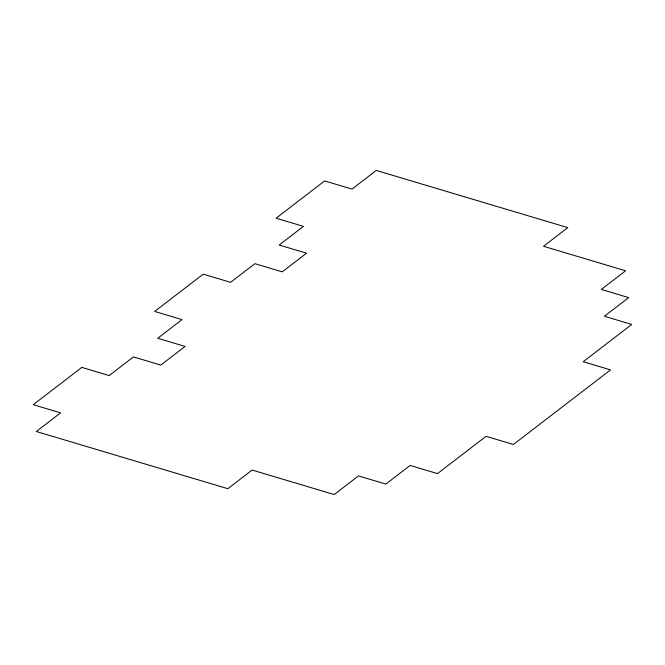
<?xml version="1.0" encoding="UTF-8"?>
<svg xmlns="http://www.w3.org/2000/svg" width="665" height="665" viewBox="0 0 665 665"><rect width="100%" height="100%" fill="white"/><g stroke="black" fill="none" stroke-linecap="round" stroke-linejoin="round"><path stroke-width="1" d="M81.82 367.388L33.25 404.686L60.606 412.857L36.326 431.502L227.837 488.692L252.126 470.047L334.196 494.561L358.485 475.907L385.841 484.078L410.122 465.433L437.487 473.605L486.049 436.315L513.413 444.478L610.545 369.89L583.18 361.727L631.75 324.429L604.394 316.257L628.674 297.612L601.318 289.441L625.599 270.796L543.521 246.283L567.802 227.638L376.29 170.44L352.009 189.093L324.645 180.922L276.083 218.211L303.44 226.383L279.159 245.028L306.515 253.199L282.234 271.844L254.878 263.681L230.589 282.326L203.232 274.155L154.662 311.444L182.027 319.616L157.738 338.269L185.103 346.432L160.814 365.085L133.457 356.914L109.176 375.559L81.82 367.388"/></g></svg>
